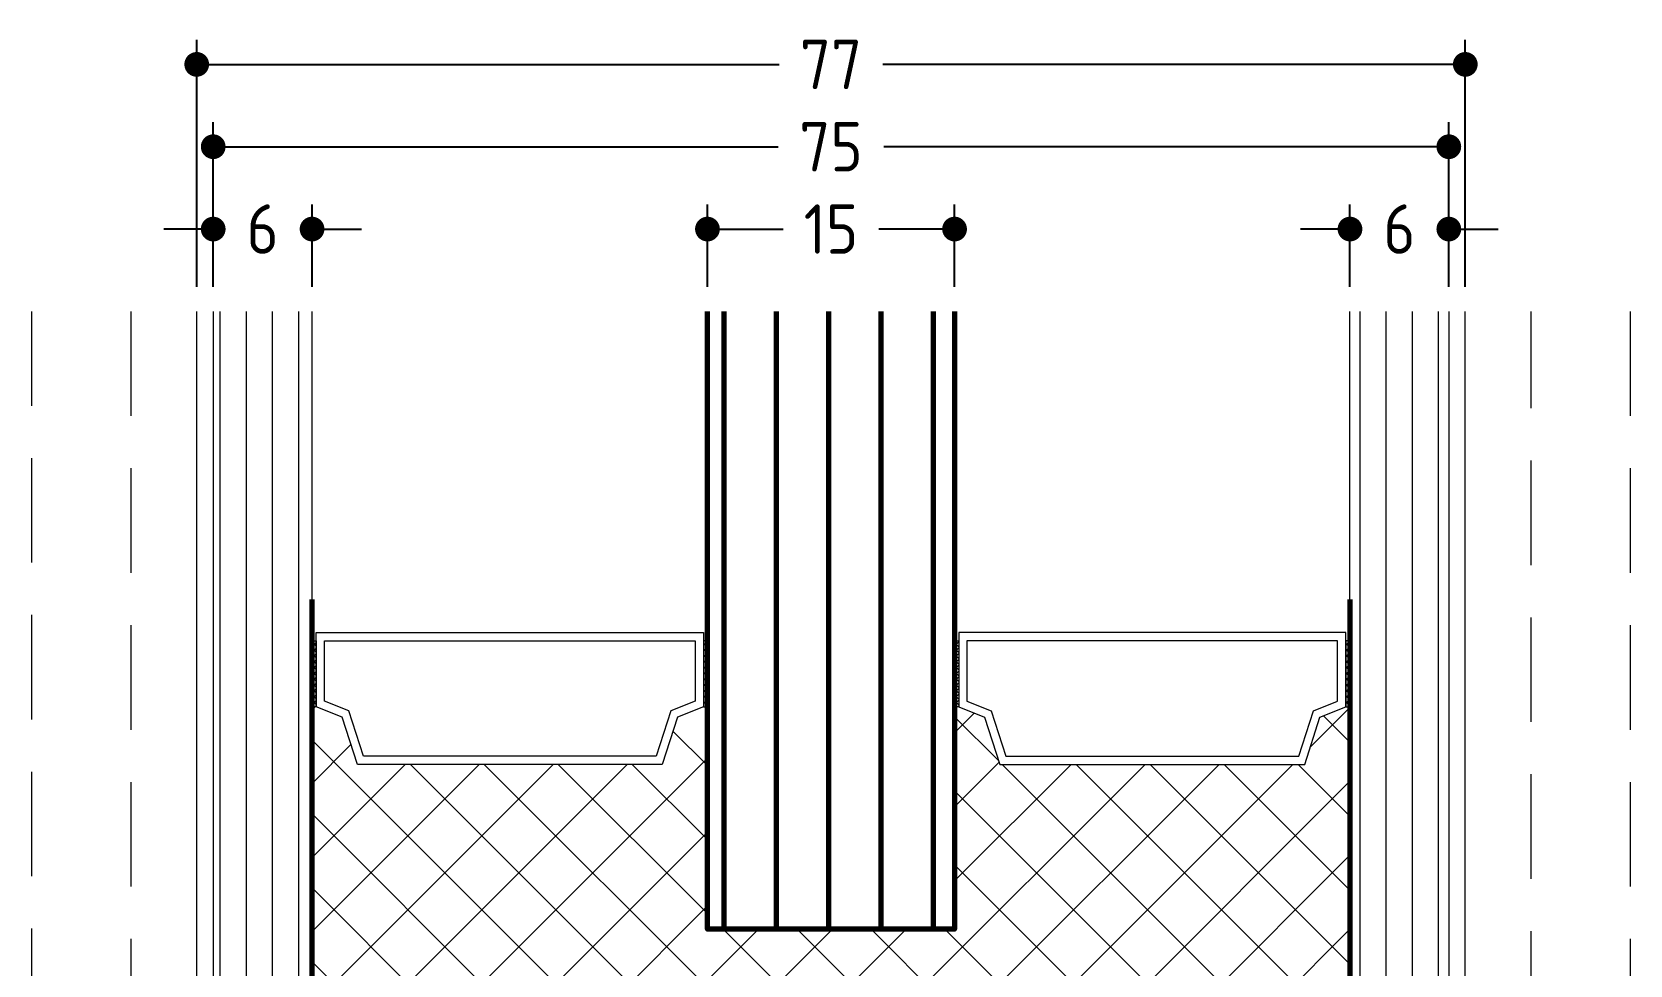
# Model space of a CAD drawing. Header units: millimetres. Extents: x 40 to 170, y 78 to 225.
# Drawn here: x 58 to 155, y 168.8 to 225.4 of the extents above; entities that cross this region are included whole.
import ezdxf

# ---------------------------------------------------------------- set-up
doc = ezdxf.new("R2010")
doc.units = ezdxf.units.MM
doc.linetypes.add('HIDDEN', pattern=[9.524999999999999, 6.35, -3.175])
for name, color, linetype, lineweight in [('AM_5', 3, 'Continuous', 25), ('CHide3', 70, 'HIDDEN', 18), ('Cont3', 70, 'Continuous', 18), ('Cont4', 10, 'Continuous', 13)]:
    doc.layers.add(name, color=color, linetype=linetype, lineweight=lineweight)
doc.styles.add('HBS_DIMTEXTSTYLE', font='isocp.shx')
doc.dimstyles.new('Konstruktionsschnitt 1-1$0', dxfattribs={"dimtxt": 3, "dimasz": 1.5, "dimexe": 1.5, "dimexo": 1.5, "dimgap": 1.5, "dimtad": 0, "dimdsep": 46, "dimtxsty": 'HBS_DIMTEXTSTYLE', "dimblk": 'PUNKT', "dimcen": 0, "dimclrd": 3, "dimclre": 3, "dimclrt": 2, "dimadec": 1, "dimazin": 2, "dimtfac": 0.7, "dimtofl": 0, "dimtmove": 0, "dimatfit": 3, "dimfxl": 0, "dimtolj": 1, "dimtzin": 0, "dimarcsym": 0})
pattern_1 = [(225, (232.3260285917245, 587.9548607418653), (0.1767766952966369, -0.1767766952966369), []), (314.9999999999999, (232.3260285917245, 587.9548607418653), (0.1767766952966369, 0.1767766952966369), [])]

# ---------------------------------------------------------------- blocks, each defined once
blk = doc.blocks.new('ESG 6_V')
at = {"layer": 'Cont3'}
h = blk.add_hatch(dxfattribs=at)
h.set_pattern_fill('LINE', color=256, scale=0.5, angle=89.99999999999999, style=0)
h.set_pattern_definition([(90, (-305.9269150891612, -507.866033323357), (-1.5875, 4.497021500008084e-16), [])])
h.paths.add_polyline_path([(3.000000000000057, 54.50135724474069), (3, 1), (2, 0), (-2, 0), (-3, 1), (-2.999999999999943, 54.50135724474057)])
blk.add_lwpolyline([(3.000000000000057, 54.50135724474069), (3, 1), (2, 0), (-2, 0), (-3, 1), (-2.999999999999943, 54.50135724474057)], dxfattribs=at)
blk = doc.blocks.new('AL_ABH_24')
at = {"layer": 'Cont4'}
h = blk.add_hatch(dxfattribs=at)
h.set_pattern_fill('ANSI37', color=256, scale=2, angle=-180, style=0)
h.set_pattern_definition(pattern_1)
h.paths.add_polyline_path([(-12, -4.500000000000057), (-11.75, -4.500000000000057), (-11.75, -0.5000000000000568), (-12, -0.5000000000000568)])
h = blk.add_hatch(dxfattribs=at)
h.set_pattern_fill('ANSI37', color=256, scale=2, angle=-180, style=0)
h.set_pattern_definition(pattern_1)
h.paths.add_polyline_path([(12, -0.5), (11.75, -0.5), (11.75, -4.5), (12, -4.5)])
at = {"layer": 'Cont3'}
for points in [[(11.75, -4.5), (11.75, 0), (-11.75, -5.684341886080801e-14), (-11.75, -4.500000000000057), (-10.17916262542713, -5.126770074544822), (-9.250000000000004, -8.000000000000057), (9.25, -8), (10.17916262542713, -5.126770074544766)], [(11.25, -4.161170208908629), (11.25, -0.5), (-11.25, -0.5000000000000568), (-11.25, -4.161170208908686), (-9.775696835389798, -4.749422767284102), (-8.886198386153982, -7.500000000000057), (8.886198386153978, -7.5), (9.775696835389795, -4.749422767284159)]]:
    blk.add_lwpolyline(points, close=True, dxfattribs=at)
at = {"layer": 'Cont4'}
for points in [[(-11.75, -0.5000000000000568), (-11.75, -4.500000000000057), (-12, -4.500000000000057), (-12, -0.5000000000000568)], [(11.75, -0.5), (11.75, -4.5), (12, -4.5), (12, -0.5)]]:
    blk.add_lwpolyline(points, close=True, dxfattribs=at)
blk = doc.blocks.new('PL30_Glas_76_SYM_NGFK')
at = {"layer": 'Cont3', "lineweight": 70}
h = blk.add_hatch(dxfattribs=at)
h.set_pattern_fill('LINE', color=256, angle=90, style=0)
h.set_pattern_definition([(90, (-271.4269150891612, -507.8660333233571), (-3.175, 1.944126793646423e-16), [])])
h.paths.add_polyline_path([(-7.500000000000114, 54.50135724474046), (-7.499999999999993, 17), (7.500000000000007, 16.99999999999989), (7.499999999999886, 54.50135724474046)])
at = {"layer": 'Cont4'}
h = blk.add_hatch(dxfattribs=at)
h.set_pattern_fill('ANSI37', color=256, scale=0.5, angle=-2.544443745170813e-14, style=0)
h.set_pattern_definition([(45.00000000000002, (-338.9549189137359, -274.6219251224307), (2.245064030267289, -2.245064030267288), []), (315, (-338.9549189137359, -274.6219251224307), (-2.245064030267288, -2.245064030267289), [])])
h.paths.add_polyline_path([(-31.50000000000005, 30.5), (-31.25000000000016, 30.5), (-29.67916262542717, 29.87322992545523), (-28.75000000000006, 27), (-10.24999999999993, 27), (-9.320837374572925, 29.87322992545512), (-7.749999999999936, 30.5), (-7.499999999999993, 30.5), (-7.499999999999993, 17), (7.500000000000007, 16.99999999999989), (7.5, 30.49999999999989), (7.75, 30.49999999999989), (9.320837374572875, 29.87322992545512), (10.25, 26.99999999999989), (28.75, 26.99999999999989), (29.67916262542713, 29.87322992545512), (31.25000000000012, 30.49999999999989), (31.50000000000001, 30.49999999999989), (31.50000000000001, 1), (32.50000000000001, 0), (15, 0), (15, 1), (6.5, 1, -0.4142135623730951), (5.500000000000014, 2), (5.500000000000014, 7.999999999999886, 0.4142135623730951), (3.500000000000014, 9.999999999999886), (-3.499999999999996, 9.999999999999886, 0.4142135623730951), (-5.499999999999996, 7.999999999999886), (-5.499999999999993, 2, -0.4142135623730951), (-6.499999999999993, 1), (-14.99999999999999, 1), (-14.99999999999999, 0), (-32.50000000000006, 0), (-31.50000000000005, 1.000000000000114)])
at = {"layer": 'Cont3', "lineweight": 70}
for points in [[(-7.500000000000114, 54.50135724474046), (-7.499999999999993, 17), (7.500000000000007, 16.99999999999989), (7.499999999999886, 54.50135724474046)], [(-31.50000000000005, 36.99999999998511), (-31.50000000000005, 0.999999999985107), (-32.50000000000006, 0), (-14.99999999999999, 0)], [(15, 0), (32.50000000000001, 0), (31.50000000000001, 0.999999999985107), (31.50000000000001, 36.99999999998511)]]:
    blk.add_lwpolyline(points, dxfattribs=at)
blk.add_lwpolyline([(15, 0), (15, 1), (6.5, 1, -0.414213562373095), (5.500000000000014, 2), (5.500000000000014, 7.999999999999886, 0.414213562373095), (3.500000000000014, 9.999999999999886), (-3.499999999999996, 9.999999999999886, 0.414213562373095), (-5.499999999999996, 7.999999999999886), (-5.499999999999993, 2, -0.414213562373095), (-6.499999999999993, 1), (-14.99999999999999, 1), (-14.99999999999999, 0), (-6.499999999999993, 0, 0.414213562373095), (-4.499999999999993, 2), (-4.499999999999996, 7.999999999999886, -0.414213562373095), (-3.499999999999996, 8.999999999999886), (3.500000000000014, 8.999999999999886, -0.414213562373095), (4.500000000000014, 7.999999999999886), (4.500000000000014, 2, 0.414213562373095), (6.5, 0)], format="xyb", close=True, dxfattribs=at)
at = {"xscale": -1}
blk.add_blockref('ESG 6_V', (-34.50000000000006, -5.684341886080801e-13), dxfattribs=at)
blk.add_blockref('ESG 6_V', (34.50000000000001, -1.13686837721616e-13))
at = {"layer": 'Cont3', "lineweight": 70, "xscale": -1}
blk.add_blockref('AL_ABH_24', (-19.50000000000005, 35), dxfattribs=at)
at = {"layer": 'Cont3', "lineweight": 70}
blk.add_blockref('AL_ABH_24', (19.50000000000001, 34.99999999999989), dxfattribs=at)
blk = doc.blocks.new('PUNKT')
at = {"color": 0, "linetype": 'Continuous'}
blk.add_line((-0.5, 0), (-1, 0), dxfattribs=at)
at = {"color": 0, "linetype": 'Continuous', "const_width": 0.5}
blk.add_lwpolyline([(-0.25, 0, 1), (0.25, 0, 1)], format="xyb", close=True, dxfattribs=at)
blk = doc.blocks.new('*D30')
at = {"layer": 'AM_5', "color": 3, "lineweight": -2, "transparency": 16777216}
for p, q in [((67.95647861572289, 209.9760289822352), (67.95647861572289, 224.9760289822353)), ((144.9575303262377, 209.9760289822348), (144.9575303262377, 224.9760289822353)), ((69.45647861572289, 223.4760289822353), (103.3070044709803, 223.4760289822353)), ((143.4575303262377, 223.4760289822353), (109.6070044709803, 223.4760289822353))]:
    blk.add_line(p, q, dxfattribs=at)
at = {"layer": 'AM_5', "color": 3, "lineweight": -2, "transparency": 16777216, "xscale": 1.5, "yscale": 1.5, "zscale": 1.5, "rotation": 180}
blk.add_blockref('PUNKT', (67.95647861572289, 223.4760289822353), dxfattribs=at)
at = {"layer": 'AM_5', "color": 3, "lineweight": -2, "transparency": 16777216, "xscale": 1.5, "yscale": 1.5, "zscale": 1.5}
blk.add_blockref('PUNKT', (144.9575303262377, 223.4760289822353), dxfattribs=at)
at = {"layer": 'AM_5', "color": 2, "transparency": 16777216, "insert": (106.4570044709803, 223.4760289822353), "char_height": 3, "attachment_point": 5, "style": 'HBS_DIMTEXTSTYLE'}
blk.add_mtext('\\A1;77', dxfattribs=at)
blk = doc.blocks.new('*D32')
at = {"layer": 'AM_5', "color": 3, "lineweight": -2, "transparency": 16777216}
for p, q in [((68.9575304406637, 209.9760289822352), (68.9575304406637, 214.9760289822353)), ((74.9575304406637, 209.9760289822351), (74.9575304406637, 214.9760289822353)), ((67.4575304406637, 213.4760289822353), (65.9575304406637, 213.4760289822353)), ((76.4575304406637, 213.4760289822353), (77.9575304406637, 213.4760289822353))]:
    blk.add_line(p, q, dxfattribs=at)
at = {"layer": 'AM_5', "color": 3, "lineweight": -2, "transparency": 16777216, "xscale": 1.5, "yscale": 1.5, "zscale": 1.5}
blk.add_blockref('PUNKT', (68.9575304406637, 213.4760289822353), dxfattribs=at)
at = {"layer": 'AM_5', "color": 3, "lineweight": -2, "transparency": 16777216, "xscale": 1.5, "yscale": 1.5, "zscale": 1.5, "rotation": 180}
blk.add_blockref('PUNKT', (74.9575304406637, 213.4760289822353), dxfattribs=at)
at = {"layer": 'AM_5', "color": 2, "transparency": 16777216, "insert": (71.9575304406637, 213.4760289822353), "char_height": 3, "attachment_point": 5, "style": 'HBS_DIMTEXTSTYLE'}
blk.add_mtext('\\A1;6', dxfattribs=at)
blk = doc.blocks.new('*D33')
at = {"layer": 'AM_5', "color": 3, "lineweight": -2, "transparency": 16777216}
for p, q in [((98.95753044066387, 209.9760289822351), (98.95753044066387, 214.9760289822352)), ((113.9575304406639, 209.976028982235), (113.9575304406639, 214.9760289822352)), ((100.4575304406639, 213.4760289822352), (103.5453984063079, 213.4760289822352)), ((112.4575304406639, 213.4760289822352), (109.3696624750198, 213.4760289822352))]:
    blk.add_line(p, q, dxfattribs=at)
at = {"layer": 'AM_5', "color": 3, "lineweight": -2, "transparency": 16777216, "xscale": 1.5, "yscale": 1.5, "zscale": 1.5, "rotation": 180}
blk.add_blockref('PUNKT', (98.95753044066387, 213.4760289822352), dxfattribs=at)
at = {"layer": 'AM_5', "color": 3, "lineweight": -2, "transparency": 16777216, "xscale": 1.5, "yscale": 1.5, "zscale": 1.5}
blk.add_blockref('PUNKT', (113.9575304406639, 213.4760289822352), dxfattribs=at)
at = {"layer": 'AM_5', "color": 2, "transparency": 16777216, "insert": (106.4575304406639, 213.4760289822352), "char_height": 3, "attachment_point": 5, "style": 'HBS_DIMTEXTSTYLE'}
blk.add_mtext('\\A1;15', dxfattribs=at)
blk = doc.blocks.new('*D34')
at = {"layer": 'AM_5', "color": 3, "lineweight": -2, "transparency": 16777216}
for p, q in [((137.9575304406639, 209.9760289822349), (137.9575304406639, 214.9760289822349)), ((143.9575304406639, 209.9760289822348), (143.9575304406639, 214.9760289822349)), ((136.4575304406639, 213.4760289822349), (134.9575304406639, 213.4760289822349)), ((145.4575304406639, 213.4760289822349), (146.9575304406639, 213.4760289822349))]:
    blk.add_line(p, q, dxfattribs=at)
at = {"layer": 'AM_5', "color": 3, "lineweight": -2, "transparency": 16777216, "xscale": 1.5, "yscale": 1.5, "zscale": 1.5}
blk.add_blockref('PUNKT', (137.9575304406639, 213.4760289822349), dxfattribs=at)
at = {"layer": 'AM_5', "color": 3, "lineweight": -2, "transparency": 16777216, "xscale": 1.5, "yscale": 1.5, "zscale": 1.5, "rotation": 180}
blk.add_blockref('PUNKT', (143.9575304406639, 213.4760289822349), dxfattribs=at)
at = {"layer": 'AM_5', "color": 2, "transparency": 16777216, "insert": (140.9575304406639, 213.4760289822349), "char_height": 3, "attachment_point": 5, "style": 'HBS_DIMTEXTSTYLE'}
blk.add_mtext('\\A1;6', dxfattribs=at)
blk = doc.blocks.new('*D52')
at = {"layer": 'AM_5', "color": 3, "lineweight": -2, "transparency": 16777216}
for p, q in [((68.9575304406637, 209.9760289822352), (68.9575304406637, 219.9760289822353)), ((143.9575304406639, 209.9760289822348), (143.9575304406639, 219.9760289822353)), ((70.4575304406637, 218.4760289822353), (103.2448724366243, 218.4760289822353)), ((142.4575304406639, 218.4760289822353), (109.6691365053362, 218.4760289822353))]:
    blk.add_line(p, q, dxfattribs=at)
at = {"layer": 'AM_5', "color": 3, "lineweight": -2, "transparency": 16777216, "xscale": 1.5, "yscale": 1.5, "zscale": 1.5, "rotation": 180}
blk.add_blockref('PUNKT', (68.9575304406637, 218.4760289822353), dxfattribs=at)
at = {"layer": 'AM_5', "color": 3, "lineweight": -2, "transparency": 16777216, "xscale": 1.5, "yscale": 1.5, "zscale": 1.5}
blk.add_blockref('PUNKT', (143.9575304406639, 218.4760289822353), dxfattribs=at)
at = {"layer": 'AM_5', "color": 2, "transparency": 16777216, "insert": (106.4570044709803, 218.4760289822353), "char_height": 3, "attachment_point": 5, "style": 'HBS_DIMTEXTSTYLE'}
blk.add_mtext('\\A1;75', dxfattribs=at)

msp = doc.modelspace()

# ---------------------------------------------------------------- linework, layer by layer
at = {"layer": 'CHide3'}
for points in [[(63.95647861572289, 208.4760289822348), (63.95647861572272, 97.9751179705608), (62.95647861572272, 96.9751179705608), (58.95647861572272, 96.9751179705608), (57.95647861572272, 97.9751179705608), (57.95647861572283, 208.4760289822348)], [(154.9564788513501, 208.4755827491669), (154.9564788513501, 154.9746717374946), (153.9564788513501, 153.9746717374946), (149.9564788513501, 153.9746717374946), (148.9564788513501, 154.9746717374946), (148.9564788513501, 208.4755827491669)]]:
    msp.add_lwpolyline(points, dxfattribs=at)
at = {"layer": 'Cont3'}
for p, q in [((67.95647861572289, 148.9751179705628), (67.95647861572289, 208.4760289822352)), ((144.9575303262377, 148.9755619669269), (144.9575303262377, 208.4760289822348))]:
    msp.add_line(p, q, dxfattribs=at)

# ---------------------------------------------------------------- block references
at = {"layer": 'Cont3', "xscale": -1}
msp.add_blockref('PL30_Glas_76_SYM_NGFK', (106.4575304406638, 153.9746717374947), dxfattribs=at)

# ---------------------------------------------------------------- dimensions: what is measured, and where the dimension line sits
at = {"layer": 'AM_5'}
for base, p1, p2, picture, middle in [((67.95647861572289, 223.4760289822353), (144.9575303262377, 208.4760289822348), (67.95647861572289, 208.4760289822352), '*D30', (106.4570044709803, 223.4760289822353)), ((68.9575304406637, 218.4760289822353), (143.9575304406639, 208.4760289822348), (68.9575304406637, 208.4760289822352), '*D52', (106.4570044709803, 218.4760289822353)), ((68.9575304406637, 213.4760289822353), (74.9575304406637, 208.4760289822351), (68.9575304406637, 208.4760289822352), '*D32', (71.9575304406637, 213.4760289822353)), ((98.95753044066387, 213.4760289822352), (113.9575304406639, 208.476028982235), (98.95753044066387, 208.4760289822351), '*D33', (106.4575304406639, 213.4760289822352)), ((137.9575304406639, 213.4760289822349), (143.9575304406639, 208.4760289822348), (137.9575304406639, 208.4760289822349), '*D34', (140.9575304406639, 213.4760289822349))]:
    dim = msp.add_linear_dim(base=base, p1=p1, p2=p2, angle=180, dimstyle='Konstruktionsschnitt 1-1$0', override={"dimscale": 1}, dxfattribs=at)
    dim.commit()
    dim.dimension.update_dxf_attribs({"geometry": picture, "text_midpoint": middle, "dimtype": 160})

doc.saveas('drawing.dxf')
